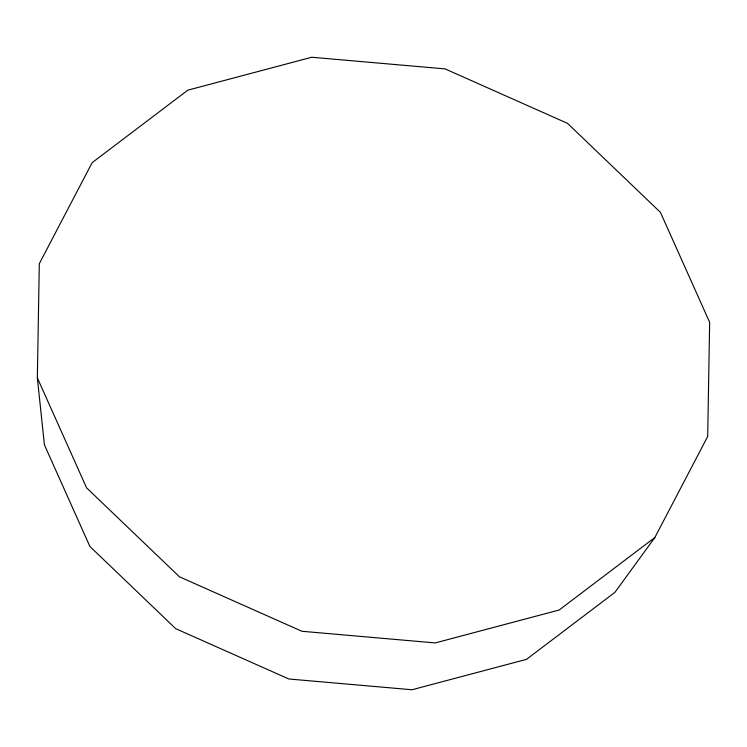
<?xml version="1.0" encoding="UTF-8"?>
<svg xmlns="http://www.w3.org/2000/svg" width="747" height="747" viewBox="0 0 747 747"><rect width="100%" height="100%" fill="white"/><g stroke="black" fill="none" stroke-linecap="round" stroke-linejoin="round"><path stroke-width="1.12" d="M37.35 377.87L39.311 263.682L92.152 162.659L187.824 90.163L311.76 57.248L445.1 68.901L567.543 123.367L660.432 212.353L709.65 322.302L707.689 436.491L654.848 537.513L614.912 592.362L526.523 659.34L412.017 689.752L288.828 678.986L175.713 628.666L89.883 546.449L44.418 444.867L37.35 377.87L86.568 487.819L179.457 576.796L301.9 631.271L435.24 642.924L559.176 610.01L654.848 537.513"/></g></svg>
